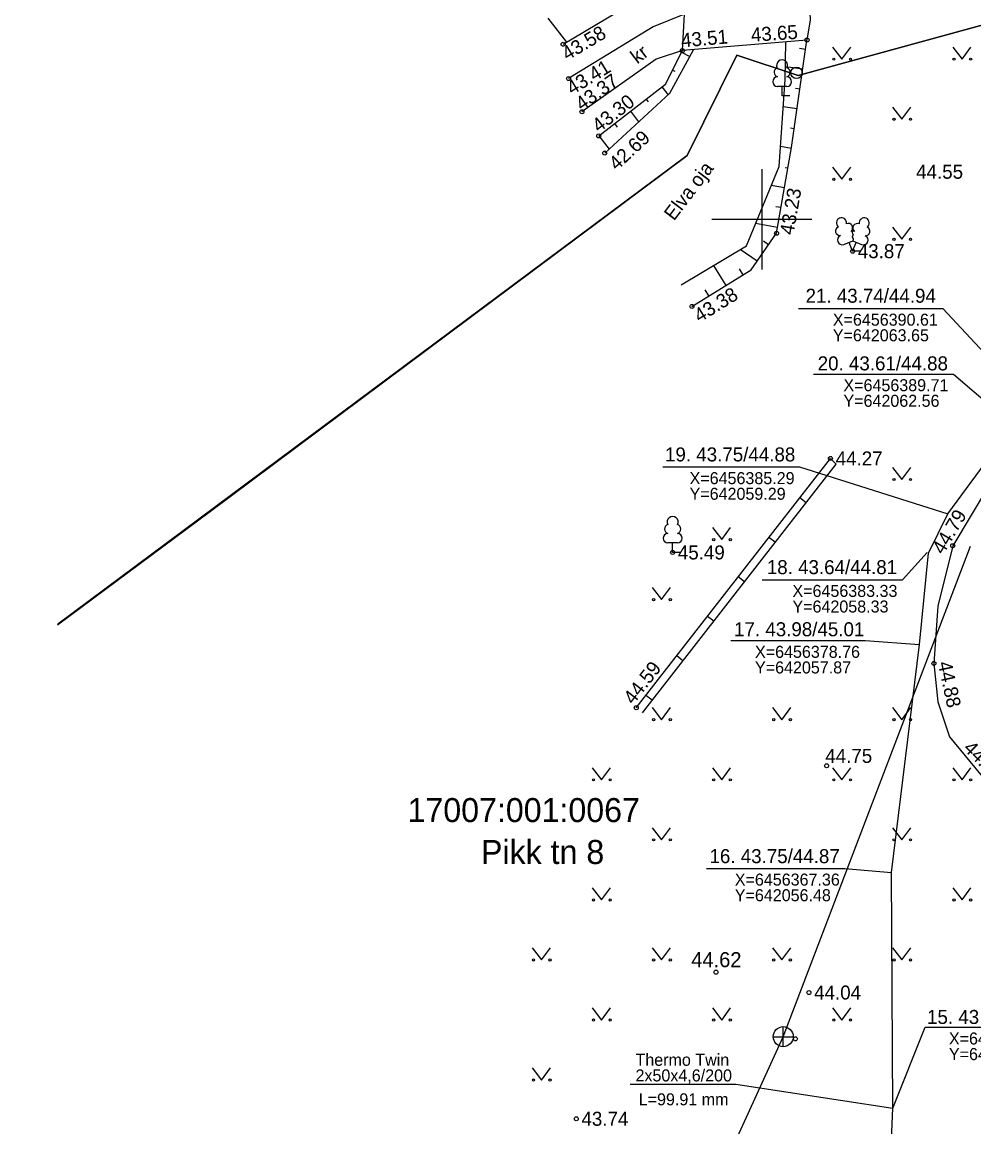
# Model space of a CAD drawing. Extents: x 641898 to 642187, y 6456130 to 6456463.
# Drawn here: x 642013.1 to 642060.6, y 6456354.7 to 6456409.9 of the extents above; entities that cross this region are included whole.
import ezdxf

# ---------------------------------------------------------------- set-up
doc = ezdxf.new("R2010")
doc.units = 0
for name, color, linetype in [('ABIJOONIS', 7, 'Continuous'), ('HALJASTUS', 7, 'Continuous'), ('KKAEV', 7, 'Continuous'), ('KORGUS', 7, 'Continuous'), ('PIIR', 7, 'Continuous'), ('PIIRIMLEITUD', 7, 'Continuous'), ('PUU', 7, 'Continuous'), ('TTRASS', 7, 'Continuous'), ('VORK', 7, 'Continuous')]:
    doc.layers.add(name, color=color, linetype=linetype)

# ---------------------------------------------------------------- blocks, each defined once
blk = doc.blocks.new('LEHTP2')
at = {"layer": 'PUU'}
for p, q in [((-88, 67), (1, 102)), ((0, 0), (-35, 88)), ((0, 0), (36, 88)), ((76, 0), (0, 0)), ((1, 102), (89, 66))]:
    blk.add_line(p, q, dxfattribs=at)
blk.add_lwpolyline([(1, 201), (-3, 186), (-3, 182), (-1, 176), (3, 169), (4, 165), (1, 158), (-4, 148), (-5, 143), (-4, 140), (-2, 134), (5, 122), (6, 118), (5, 114), (2, 107), (1, 102)], dxfattribs=at)
for centre, radius, start, end in [((-111, 283), 51.2, 350.4856, 111.5002), ((116, 281), 51.2, 67.6168, 188.6314), ((-126, 201), 44.8, 111.4304, 274.4987), ((-111, 283), 51.2, 111.5027, 232.5173), ((-44, 233), 44.8, 308.5041, 111.5725), ((48, 232), 45, 67.7016, 230.5126), ((129, 199), 44.8, 264.6183, 67.6866), ((116, 281), 51.2, 306.5997, 67.6143), ((-105, 112), 47.5, 111.5014, 291.5004), ((1, 153), 47.5, 66.7655, 111.5015), ((107, 110), 47.5, 247.6166, 67.6155)]:
    blk.add_arc(centre, radius, start, end, dxfattribs=at)
blk = doc.blocks.new('LEHTP1')
at = {"layer": 'PUU'}
for p, q in [((48, 95), (-48, 95)), ((0, 0), (0, 95)), ((76, 0), (0, 0))]:
    blk.add_line(p, q, dxfattribs=at)
for centre, radius, start, end in [((0, 304), 55.4, 332.5799, 207.4201), ((-34, 235), 46.5, 109.0217, 253.1415), ((34, 235), 46.5, 286.8508, 70.9859), ((-47, 142), 47.5, 90.0016, 269.3953), ((47, 142), 47.5, 270.6047, 89.9984)]:
    blk.add_arc(centre, radius, start, end, dxfattribs=at)
blk = doc.blocks.new('PMTORU')
at = {"layer": 'PIIRIMLEITUD'}
blk.add_circle((0, 0), 57, dxfattribs=at)
blk = doc.blocks.new('KAKAEV_2')
at = {"layer": 'KKAEV'}
for p, q in [((-100, 0), (100, 0)), ((0, -100), (0, 100))]:
    blk.add_line(p, q, dxfattribs=at)
blk.add_circle((0, 0), 100, dxfattribs=at)
blk = doc.blocks.new('MURU')
at = {"layer": 'HALJASTUS'}
for p, q in [((-93, 121), (0, 0)), ((0, 0), (89, 121))]:
    blk.add_line(p, q, dxfattribs=at)
for centre in [(-80, 0), (86, 0)]:
    blk.add_circle(centre, 11, dxfattribs=at)
blk = doc.blocks.new('RING02_1')
at = {"layer": 'KORGUS'}
blk.add_circle((0, 0), 20, dxfattribs=at)
blk = doc.blocks.new('RING02')
at = {"layer": 'KORGUS'}
blk.add_circle((0, 0), 20, dxfattribs=at)
blk = doc.blocks.new('VKORIS')
at = {"layer": 'VORK'}
for p, q in [((0, 500), (0, -500)), ((-500, 0), (500, 0))]:
    blk.add_line(p, q, dxfattribs=at)

msp = doc.modelspace()

# ---------------------------------------------------------------- linework, layer by layer
at = {"layer": 'ABIJOONIS'}
for p, q in [((642039.311, 6456410.049), (642040.258, 6456408.852)), ((642045.997, 6456408.345), (642046.411, 6456408.134)), ((642052.192, 6456408.487), (642051.892, 6456408.53)), ((642045.543, 6456407.454), (642045.659, 6456407.395)), ((642052.049, 6456407.497), (642051.181, 6456407.622)), ((642045.016, 6456406.623), (642045.328, 6456406.222)), ((642051.907, 6456406.508), (642051.679, 6456406.54)), ((642044.227, 6456406.009), (642044.336, 6456405.869)), ((642051.765, 6456405.518), (642051.075, 6456405.617)), ((642043.438, 6456405.395), (642043.851, 6456404.863)), ((642042.648, 6456404.781), (642042.788, 6456404.602)), ((642051.623, 6456404.528), (642051.437, 6456404.555)), ((642041.859, 6456404.167), (642042.375, 6456403.504)), ((642051.479, 6456403.538), (642050.934, 6456403.634)), ((642051.307, 6456402.553), (642051.172, 6456402.577)), ((642051.135, 6456401.568), (642050.469, 6456401.684)), ((642050.963, 6456400.583), (642050.698, 6456400.629)), ((642050.791, 6456399.598), (642049.692, 6456399.79)), ((642050.34, 6456398.727), (642050.087, 6456398.903)), ((642049.771, 6456397.905), (642048.927, 6456398.489)), ((642048.216, 6456396.699), (642047.599, 6456397.696)), ((642049.066, 6456397.226), (642048.884, 6456397.521)), ((642047.365, 6456396.173), (642047.178, 6456396.476)), ((642044.047, 6456375.352), (642053.72, 6456387.776)), ((642052.21, 6456385.836), (642051.895, 6456386.081)), ((642050.674, 6456383.864), (642050.359, 6456384.109)), ((642051.073, 6456359.168), (642060.422, 6456383.67)), ((642049.138, 6456381.891), (642048.823, 6456382.136)), ((642047.602, 6456379.919), (642047.288, 6456380.164)), ((642046.066, 6456377.946), (642045.752, 6456378.191)), ((642044.53, 6456375.973), (642044.216, 6456376.218))]:
    msp.add_line(p, q, dxfattribs=at)
for points in [[(642040.083, 6456408.747), (642044.51, 6456411.404), (642046.494, 6456413.636)], [(642046.323, 6456411.238), (642052.338, 6456411.713), (642052.42, 6456409.973), (642052.259, 6456408.957), (642046.038, 6456408.426), (642046.149, 6456410.254), (642046.323, 6456411.238)], [(642046.149, 6456410.254), (642044.576, 6456409.618), (642040.351, 6456407.032)], [(642045.975, 6456396.727), (642049.232, 6456398.671), (642050.863, 6456402.643), (642051.173, 6456406.987), (642051.196, 6456408.866)], [(642046.515, 6456395.647), (642049.477, 6456397.48), (642050.739, 6456399.303), (642051.489, 6456403.595), (642052.259, 6456408.957)], [(642046.038, 6456408.426), (642044.722, 6456407.999), (642041.021, 6456405.373)], [(642041.859, 6456404.167), (642045.187, 6456406.756), (642046.038, 6456408.426)], [(642042.159, 6456403.306), (642045.406, 6456406.294), (642046.597, 6456408.474)], [(642077.005, 6456407.275), (642072.334, 6456404.888), (642065.854, 6456402.671), (642063.883, 6456401.36), (642062.435, 6456399.764), (642061.648, 6456397.958), (642061.211, 6456395.64), (642061.463, 6456393.829), (642062.003, 6456392.665), (642063.451, 6456390.231), (642059.534, 6456383.693), (642058.8, 6456380.68), (642058.594, 6456377.814), (642058.8, 6456375.889), (642059.38, 6456374.149), (642061.957, 6456371.014), (642064.916, 6456373.905), (642062.973, 6456377.249), (642062.417, 6456378.551), (642062.175, 6456380.255), (642062.586, 6456382.17), (642063.052, 6456383.371)], [(642051.827, 6456395.544), (642059.046, 6456395.544), (642063.651, 6456390.606)], [(642052.584, 6456392.272), (642059.575, 6456392.272), (642062.557, 6456389.709)], [(642043.735, 6456375.601), (642053.431, 6456388.054), (642053.72, 6456387.776)], [(642045.067, 6456387.627), (642051.892, 6456387.627), (642059.295, 6456385.291)], [(642050.017, 6456381.994), (642057.028, 6456381.994), (642058.26, 6456383.353)], [(642048.459, 6456378.951), (642055.159, 6456378.951), (642057.87, 6456378.756)], [(642047.244, 6456367.572), (642054.15, 6456367.572), (642056.478, 6456367.363)], [(642027.684, 6456287.262), (642030.222, 6456313.502), (642051.073, 6456359.168)], [(642056.549, 6456355.589), (642058.167, 6456359.635), (642064.842, 6456359.635)], [(642043.428, 6456356.795), (642048.698, 6456356.795), (642056.549, 6456355.589)]]:
    msp.add_lwpolyline(points, dxfattribs=at)
at = {"layer": 'PIIR'}
for points in [[(642064.743, 6456431.542), (642085.36, 6456416.4), (642051.81, 6456407.18), (642048.75, 6456408.2), (642046.27, 6456403.18), (642014.856, 6456379.783)], [(642014.833, 6456379.743), (642022.41, 6456385.37), (642046.27, 6456403.18), (642048.75, 6456408.2), (642051.82, 6456407.19), (642085.36, 6456416.4), (642109.3, 6456396.57), (642073.4, 6456346.82), (642063.74, 6456333.42), (642017.92, 6456331.38), (641993.48, 6456331.76), (641987.367, 6456331.835)]]:
    msp.add_lwpolyline(points, dxfattribs=at)
at = {"layer": 'TTRASS'}
msp.add_lwpolyline([(642041.768, 6456302.891), (642046.785, 6456311.342), (642053.045, 6456322.857), (642056.208, 6456328.302), (642058.277, 6456332.253), (642059.761, 6456336.195), (642059.65, 6456338.474), (642056.88, 6456344.889), (642056.26, 6456348.815), (642056.549, 6456355.589), (642056.478, 6456367.363), (642057.87, 6456378.756), (642058.332, 6456383.326), (642059.295, 6456385.291), (642062.557, 6456389.709), (642063.651, 6456390.606), (642064.504, 6456390.944), (642065.486, 6456390.69), (642067.823, 6456388.634)], dxfattribs=at)

# ---------------------------------------------------------------- block references
at = {"layer": 'ABIJOONIS', "xscale": 0.005, "yscale": 0.005}
for name, p in [('RING02_1', (642040.083, 6456408.747)), ('RING02_1', (642052.259, 6456408.957)), ('RING02_1', (642046.038, 6456408.426)), ('MURU', (642054, 6456408)), ('MURU', (642060, 6456408)), ('LEHTP1', (642051.019, 6456406.165)), ('PMTORU', (642051.737, 6456407.319)), ('RING02_1', (642040.351, 6456407.032)), ('MURU', (642057, 6456405)), ('RING02_1', (642041.021, 6456405.373)), ('RING02_1', (642041.859, 6456404.167)), ('RING02_1', (642042.159, 6456403.306)), ('VKORIS', (642050, 6456400)), ('VKORIS', (642050, 6456400)), ('MURU', (642054, 6456402)), ('LEHTP2', (642054.537, 6456398.409)), ('MURU', (642057, 6456399)), ('RING02_1', (642050.739, 6456399.303)), ('RING02_1', (642054.537, 6456398.409)), ('RING02_1', (642046.515, 6456395.647)), ('RING02_1', (642053.431, 6456388.054)), ('MURU', (642057, 6456387)), ('LEHTP1', (642045.551, 6456383.358)), ('MURU', (642048, 6456384)), ('RING02_1', (642045.551, 6456383.358)), ('RING02_1', (642059.534, 6456383.693)), ('MURU', (642045, 6456381)), ('RING02_1', (642058.594, 6456377.814)), ('RING02_1', (642043.735, 6456375.601)), ('MURU', (642045, 6456375)), ('MURU', (642051, 6456375)), ('MURU', (642057, 6456375)), ('MURU', (642042, 6456372)), ('MURU', (642048, 6456372)), ('RING02_1', (642053.239, 6456372.699)), ('MURU', (642054, 6456372)), ('MURU', (642060, 6456372)), ('MURU', (642045, 6456369)), ('MURU', (642057, 6456369)), ('MURU', (642042, 6456366)), ('MURU', (642060, 6456366)), ('MURU', (642039, 6456363)), ('MURU', (642045, 6456363)), ('MURU', (642051, 6456363)), ('MURU', (642057, 6456363)), ('RING02', (642047.715, 6456362.39)), ('RING02_1', (642052.356, 6456361.373)), ('MURU', (642042, 6456360)), ('MURU', (642048, 6456360)), ('MURU', (642054, 6456360)), ('KAKAEV_2', (642051.073, 6456359.168)), ('RING02_1', (642051.682, 6456359.06)), ('MURU', (642039, 6456357)), ('RING02_1', (642040.738, 6456355.066))]:
    msp.add_blockref(name, p, dxfattribs=at)

# ---------------------------------------------------------------- texts
at = {"layer": 'ABIJOONIS'}
for s, height, rotation, p in [(' 43.58', 0.7, 30.9714, (642040.065, 6456407.774)), (' 43.51', 0.7, 4.8787, (642045.742, 6456408.566)), (' 43.65', 0.7, 3.7567, (642049.222, 6456408.849)), ('kr', 0.7, 37.1847, (642043.781, 6456407.734)), (' 43.41', 0.7, 31.4696, (642040.307, 6456406.054)), (' 43.37', 0.7, 35.3571, (642040.799, 6456405.243)), (' 43.30', 0.7, 37.8809, (642041.663, 6456404.146)), (' 42.69', 0.7, 42.6213, (642042.566, 6456402.227)), ('Elva oja', 0.7, 52.7136, (642045.617, 6456399.89)), (' 43.23', 0.7, 80.088, (642051.537, 6456398.931)), (' 43.38', 0.7, 31.7508, (642046.671, 6456394.684)), (' 44.79', 0.7, 59.2292, (642058.928, 6456382.99)), (' 44.59', 0.7, 52.0954, (642043.423, 6456375.513)), (' 44.88', 0.7, 282.1044, (642058.733, 6456378.095)), (' 44.92', 0.7, 315.403, (642059.841, 6456373.711)), ('Thermo Twin', 0.6, 360, (642043.695, 6456357.712)), ('2x50x4,6/200 ', 0.6, 360, (642043.695, 6456356.932))]:
    msp.add_text(s, height=height, rotation=rotation, dxfattribs=at).set_placement(p)
for s, height, p in [(' 44.55', 0.7, (642057.45, 6456402.026)), (' 43.87', 0.7, (642054.537, 6456398.059)), ('21. 43.74/44.94', 0.7, (642052.188, 6456395.831)), ('X=6456390.61    ', 0.6, (642053.55, 6456394.687)), ('Y=642063.65         ', 0.6, (642053.55, 6456393.907)), ('20. 43.61/44.88', 0.7, (642052.792, 6456392.454)), ('X=6456389.71    ', 0.6, (642054.079, 6456391.414)), ('Y=642062.56         ', 0.6, (642054.079, 6456390.634)), ('19. 43.75/44.88', 0.7, (642045.169, 6456387.905)), (' 44.27', 0.7, (642053.431, 6456387.704)), ('X=6456385.29    ', 0.6, (642046.396, 6456386.769)), ('Y=642059.29         ', 0.6, (642046.396, 6456385.989)), (' 45.49', 0.7, (642045.551, 6456383.008)), ('18. 43.64/44.81', 0.7, (642050.253, 6456382.273)), ('X=6456383.33    ', 0.6, (642051.532, 6456381.136)), ('Y=642058.33         ', 0.6, (642051.532, 6456380.356)), ('17. 43.98/45.01', 0.7, (642048.617, 6456379.171)), ('X=6456378.76    ', 0.6, (642049.663, 6456378.093)), ('Y=642057.87         ', 0.6, (642049.663, 6456377.313)), (' 44.75', 0.7, (642052.913, 6456372.845)), ('16. 43.75/44.87', 0.7, (642047.39, 6456367.836)), ('X=6456367.36    ', 0.6, (642048.654, 6456366.715)), ('Y=642056.48         ', 0.6, (642048.654, 6456365.935)), ('44.62', 0.75, (642046.479, 6456362.64)), (' 44.04', 0.7, (642052.356, 6456361.023)), ('15. 43.19/43.98', 0.7, (642058.253, 6456359.803)), ('X=6456355.59    ', 0.6, (642059.346, 6456358.778)), ('Y=642056.55         ', 0.6, (642059.346, 6456357.998)), ('L=99.91 mm', 0.6, (642043.856, 6456355.737)), (' 43.74', 0.7, (642040.738, 6456354.716))]:
    msp.add_text(s, height=height, dxfattribs=at).set_placement(p)
at = {"layer": 'PIIR'}
for s, p in [('17007:001:0067', (642032.313, 6456369.887)), ('Pikk tn 8', (642035.981, 6456367.794))]:
    msp.add_text(s, height=1.2, dxfattribs=at).set_placement(p)

doc.saveas('drawing.dxf')
